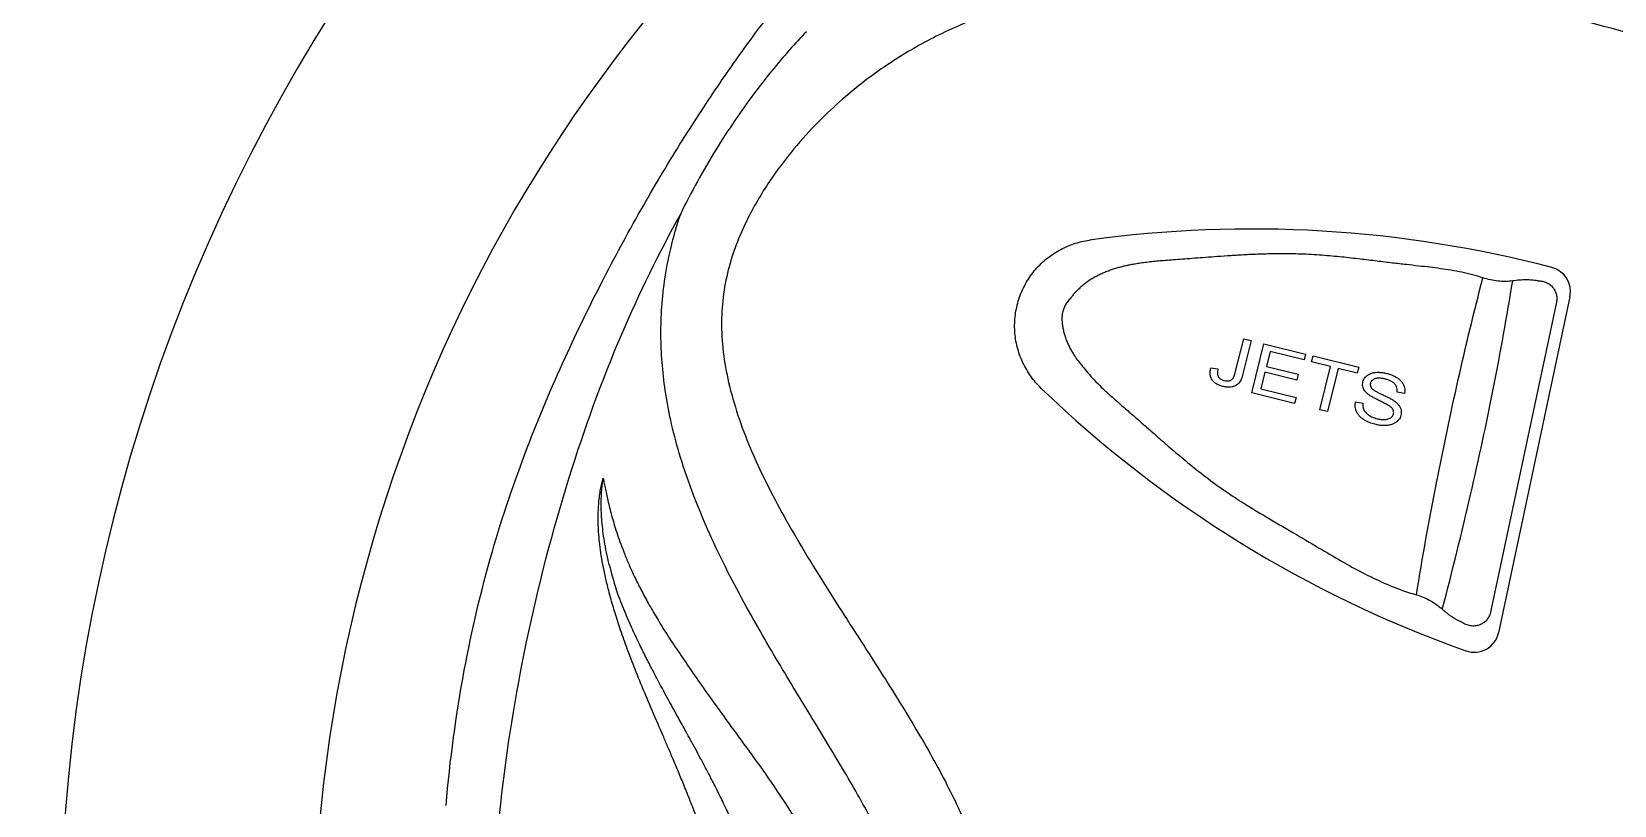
# Model space of a CAD drawing. Extents: x 938 to 1038, y 781 to 934.
# Drawn here: x 981.674 to 984.805, y 803.812 to 805.343 of the extents above; entities that cross this region are included whole.
import ezdxf

# ---------------------------------------------------------------- set-up
doc = ezdxf.new("R2010")
doc.units = 0
doc.header["$MEASUREMENT"] = 0
doc.layers.add('1', color=4, linetype='Continuous')

# ---------------------------------------------------------------- blocks, each defined once
blk = doc.blocks.new('main_control')
at = {"color": 3, "linetype": 'Continuous'}
for p, q in [((7.7052, 17.002), (7.5639, 16.3371)), ((7.6784, 16.9912), (7.5481, 16.3776)), ((7.0431, 16.8521), (7.0598, 16.9189)), ((7.0749, 16.9152), (7.0584, 16.8491)), ((7.0598, 16.9189), (7.0749, 16.9152)), ((7.0756, 16.8119), (7.0998, 16.909)), ((7.0998, 16.909), (7.1821, 16.8885)), ((7.112, 16.8938), (7.1046, 16.8641)), ((7.1793, 16.877), (7.112, 16.8938)), ((7.1821, 16.8885), (7.1793, 16.877)), ((7.1942, 16.8733), (7.197, 16.8847)), ((7.197, 16.8847), (7.2873, 16.8623)), ((6.995, 16.8613), (7.0089, 16.8595)), ((7.1018, 16.8527), (7.0935, 16.8196)), ((7.1648, 16.837), (7.1018, 16.8527)), ((7.1046, 16.8641), (7.1676, 16.8484)), ((7.1676, 16.8484), (7.1648, 16.837)), ((7.2317, 16.864), (7.1942, 16.8733)), ((7.2104, 16.7784), (7.2317, 16.864)), ((7.2468, 16.8602), (7.2254, 16.7746)), ((7.2844, 16.8508), (7.2468, 16.8602)), ((7.2873, 16.8623), (7.2844, 16.8508)), ((6.6592, 16.8206), (6.6599, 16.8214)), ((7.0935, 16.8196), (7.1634, 16.8022)), ((7.378, 16.8106), (7.3633, 16.8133)), ((7.1606, 16.7908), (7.0756, 16.8119)), ((7.1634, 16.8022), (7.1606, 16.7908)), ((7.2812, 16.7938), (7.2957, 16.7913)), ((7.2254, 16.7746), (7.2104, 16.7784))]:
    blk.add_line(p, q, dxfattribs=at)
at = {"color": 4, "linetype": 'Continuous'}
blk.add_arc((8.171, 15.6926), 2.952, 127.2, 238.6532, dxfattribs=at)
at = {"color": 3, "linetype": 'Continuous'}
for centre, radius, start, end in [((7.0759, 14.7869), 2.349, 75.358, 97.8638), ((7.6498, 17.095), 0.062, 261.7546, 266.2377), ((7.6573, 17.0122), 0.049, 348, 75.358), ((8.287, 18.5142), 2.349, 226.1362, 250.4136), ((6.622, 16.6743), 0.842, 193.9256, 197.3449), ((7.4628, 16.3046), 0.0603, 58.4433, 64.7859), ((7.516, 16.3473), 0.049, 250.4136, 348)]:
    blk.add_arc(centre, radius, start, end, dxfattribs=at)
for points, knots in [([(5.4818, 15.9954), (5.4896, 16.085), (5.5121, 16.2542), (5.5676, 16.4907), (5.6374, 16.6966), (5.7134, 16.8765), (5.7914, 17.0359), (5.8693, 17.1792), (5.9462, 17.3078), (6.0206, 17.4217), (6.091, 17.5207), (6.1579, 17.6083), (6.2248, 17.6903), (6.2963, 17.771), (6.3731, 17.8492), (6.4275, 17.8991), (6.4545, 17.9226)], [0, 0, 0, 0, 0.269667, 0.511314, 0.72764, 0.921045, 1.096914, 1.259492, 1.410405, 1.54628, 1.667459, 1.77496, 1.876929, 1.984579, 2.098299, 2.205753, 2.205753, 2.205753, 2.205753]), ([(6.6482, 17.7278), (6.6524, 17.7287), (6.661, 17.7306), (6.6745, 17.7332), (6.689, 17.7359), (6.7048, 17.7387), (6.7223, 17.7415), (6.7415, 17.7444), (6.7626, 17.7472), (6.7855, 17.75), (6.8104, 17.7527), (6.8375, 17.7551), (6.8668, 17.7573), (6.8988, 17.759), (6.9334, 17.7603), (6.9709, 17.761), (7.0116, 17.7609), (7.0556, 17.7599), (7.1033, 17.7578), (7.1549, 17.7542), (7.2106, 17.7491), (7.2708, 17.7421), (7.336, 17.733), (7.4065, 17.7213), (7.482, 17.7069), (7.5608, 17.6899), (7.6394, 17.6713), (7.7147, 17.6519), (7.7862, 17.6323), (7.8562, 17.6122), (7.928, 17.5907), (8.005, 17.5667), (8.0894, 17.5397), (8.1818, 17.5094), (8.2824, 17.4758), (8.3919, 17.4388), (8.5111, 17.3986), (8.6411, 17.3555), (8.7832, 17.3101), (8.9393, 17.2638), (9.1114, 17.2178), (9.3017, 17.1732), (9.5122, 17.1315), (9.7444, 17.0939), (10.0001, 17.0617), (10.2815, 17.0367), (10.5913, 17.0209), (10.8077, 17.0181), (10.921, 17.0187)], [0, 0, 0, 0, 0.012921, 0.026531, 0.04115, 0.057111, 0.074753, 0.094258, 0.115536, 0.138557, 0.163508, 0.190609, 0.220014, 0.251912, 0.286506, 0.323941, 0.36448, 0.408441, 0.456152, 0.507782, 0.563513, 0.623919, 0.689608, 0.760968, 0.838203, 0.920323, 1.002714, 1.080491, 1.15353, 1.225168, 1.298946, 1.378451, 1.46717, 1.564682, 1.670133, 1.785351, 1.911335, 2.047588, 2.19636, 2.358723, 2.536018, 2.730867, 2.944921, 3.179576, 3.436446, 3.71789, 4.026954, 4.366837, 4.366837, 4.366837, 4.366837]), ([(10.9085, 16.9223), (10.7383, 16.9213), (10.415, 16.9282), (9.9559, 16.9657), (9.5463, 17.0241), (9.1819, 17.0989), (8.8591, 17.1858), (8.5743, 17.279), (8.3209, 17.3667), (8.0932, 17.4433), (7.887, 17.5068), (7.7002, 17.5565), (7.5318, 17.593), (7.3806, 17.6178), (7.2449, 17.6328), (7.1226, 17.6397), (7.0121, 17.6399), (6.9119, 17.6346), (6.8208, 17.6248), (6.7384, 17.6115), (6.6644, 17.5952), (6.5985, 17.5767), (6.5402, 17.5566), (6.488, 17.535), (6.4404, 17.5121), (6.3959, 17.4873), (6.3528, 17.46), (6.3094, 17.4289), (6.2641, 17.3919), (6.2166, 17.3472), (6.1676, 17.2933), (6.1186, 17.2284), (6.0723, 17.1493), (6.0354, 17.054), (6.0215, 16.9416), (6.0399, 16.8187), (6.0861, 16.6889), (6.1562, 16.5531), (6.2409, 16.4154), (6.3277, 16.2821), (6.4051, 16.1588), (6.4689, 16.0471), (6.5185, 15.9423), (6.553, 15.8413), (6.5716, 15.7438), (6.5718, 15.6487), (6.5555, 15.5549), (6.5246, 15.4583), (6.4789, 15.3574), (6.4195, 15.2507), (6.349, 15.1366), (6.2705, 15.0154), (6.1928, 14.8928), (6.1252, 14.7742), (6.0737, 14.6635), (6.0389, 14.5565), (6.0223, 14.4485), (6.0336, 14.3346), (6.0788, 14.2184), (6.1531, 14.1056), (6.2469, 14.0053), (6.3484, 13.9253), (6.4484, 13.8666), (6.515, 13.8377), (6.5472, 13.8257)], [0, 0, 0, 0, 0.51081, 0.969257, 1.381099, 1.751354, 2.08459, 2.383442, 2.650159, 2.888872, 3.104232, 3.29723, 3.468755, 3.620955, 3.756496, 3.878229, 3.988162, 4.087988, 4.179198, 4.262619, 4.338414, 4.406444, 4.467623, 4.523519, 4.575784, 4.626097, 4.676219, 4.728684, 4.786344, 4.851407, 4.924144, 5.004647, 5.0949, 5.198575, 5.308864, 5.430554, 5.56794, 5.720563, 5.888001, 6.053088, 6.197621, 6.324802, 6.438731, 6.544947, 6.644021, 6.735259, 6.828479, 6.928695, 7.038555, 7.160443, 7.294574, 7.441141, 7.593583, 7.729835, 7.85036, 7.959378, 8.066324, 8.176002, 8.298318, 8.436654, 8.578843, 8.708537, 8.822935, 8.925941, 8.925941, 8.925941, 8.925941]), ([(6.1947, 17.5264), (6.1833, 17.5146), (6.1601, 17.4894), (6.1252, 17.4482), (6.089, 17.4017), (6.052, 17.3496), (6.0147, 17.2921), (5.9786, 17.2306), (5.9563, 17.1877), (5.946, 17.166)], [0, 0, 0, 0, 0.0491078, 0.1030198, 0.1618016, 0.2257486, 0.2947686, 0.3674194, 0.4396115, 0.4396115, 0.4396115, 0.4396115]), ([(5.9461, 17.1661), (5.9027, 17.0886), (5.8194, 16.9181), (5.7167, 16.6343), (5.6365, 16.3237), (5.5858, 16.0121), (5.5671, 15.724), (5.575, 15.4679), (5.6023, 15.2419), (5.6416, 15.0432), (5.6877, 14.8686), (5.7373, 14.7151), (5.7877, 14.5807), (5.8368, 14.4638), (5.8838, 14.3618), (5.9154, 14.2991), (5.9309, 14.2696)], [0, 0, 0, 0, 0.266528, 0.568048, 0.903742, 1.227643, 1.513834, 1.76842, 1.995018, 2.196072, 2.37562, 2.536502, 2.679808, 2.806004, 2.916747, 3.016724, 3.016724, 3.016724, 3.016724]), ([(5.9309, 14.2696), (5.9167, 14.3249), (5.9016, 14.4361), (5.9167, 14.5964), (5.9562, 14.738), (6.0065, 14.86), (6.0595, 14.9655), (6.1111, 15.0574), (6.159, 15.1381), (6.2026, 15.21), (6.2418, 15.275), (6.2769, 15.3343), (6.3078, 15.3889), (6.3344, 15.4397), (6.3565, 15.4869), (6.3743, 15.5309), (6.3879, 15.572), (6.3976, 15.6102), (6.4036, 15.6455), (6.4064, 15.6783), (6.4063, 15.7101), (6.4034, 15.7428), (6.3974, 15.7778), (6.3876, 15.8159), (6.3737, 15.8573), (6.3554, 15.9019), (6.3328, 15.9493), (6.3065, 15.9988), (6.2774, 16.0496), (6.2465, 16.1015), (6.2143, 16.1545), (6.1812, 16.2089), (6.1469, 16.2655), (6.1113, 16.3257), (6.0747, 16.3902), (6.038, 16.4592), (6.0027, 16.5323), (5.9712, 16.6074), (5.946, 16.6802), (5.9279, 16.7473), (5.9161, 16.808), (5.9092, 16.8647), (5.9064, 16.9197), (5.9077, 16.9757), (5.9137, 17.0351), (5.9257, 17.0994), (5.9384, 17.1434), (5.9461, 17.1661)], [0, 0, 0, 0, 0.171248, 0.33305, 0.479495, 0.610705, 0.728592, 0.83341, 0.926702, 1.010254, 1.085658, 1.154288, 1.216966, 1.274089, 1.32607, 1.37337, 1.416474, 1.455809, 1.491442, 1.523725, 1.554562, 1.586647, 1.621965, 1.66119, 1.704562, 1.752772, 1.805748, 1.862159, 1.920842, 1.981317, 2.043335, 2.106768, 2.172407, 2.242002, 2.316406, 2.394862, 2.476608, 2.559874, 2.638976, 2.707406, 2.768264, 2.824362, 2.878496, 2.933487, 2.992205, 3.057358, 3.129381, 3.129381, 3.129381, 3.129381]), ([(6.6592, 16.8206), (6.6515, 16.828), (6.6376, 16.8443), (6.6216, 16.872), (6.6109, 16.9023), (6.6059, 16.9339), (6.6071, 16.966), (6.6142, 16.9973), (6.6269, 17.0268), (6.6447, 17.0535), (6.6674, 17.0762), (6.6938, 17.0943), (6.7231, 17.1074), (6.7439, 17.1124), (6.7545, 17.1138)], [0, 0, 0, 0, 0.0319368, 0.0638278, 0.095699, 0.1275627, 0.1594619, 0.1913954, 0.2233288, 0.255228, 0.2870918, 0.318963, 0.350854, 0.3827907, 0.3827907, 0.3827907, 0.3827907]), ([(7.5331, 17.0393), (7.5263, 17.0415), (7.5125, 17.0456), (7.4914, 17.0504), (7.4703, 17.0543), (7.4493, 17.0575), (7.4279, 17.0602), (7.4053, 17.0628), (7.3806, 17.0655), (7.3531, 17.0687), (7.3227, 17.0724), (7.2894, 17.0765), (7.2532, 17.0806), (7.2141, 17.0842), (7.1731, 17.0866), (7.1331, 17.0871), (7.0963, 17.0864), (7.0639, 17.085), (7.035, 17.0832), (7.0089, 17.0814), (6.9852, 17.0796), (6.9635, 17.078), (6.9437, 17.0764), (6.9256, 17.0751), (6.9093, 17.0739), (6.8944, 17.0727), (6.8807, 17.0714), (6.868, 17.07), (6.8563, 17.0684), (6.8456, 17.0668), (6.8359, 17.065), (6.8271, 17.0632), (6.8185, 17.0612), (6.8101, 17.059), (6.8017, 17.0564), (6.7934, 17.0535), (6.7851, 17.0502), (6.7767, 17.0465), (6.7683, 17.0423), (6.7602, 17.0377), (6.7525, 17.0327), (6.7453, 17.0275), (6.7387, 17.0221), (6.7326, 17.0166), (6.7271, 17.0111), (6.7222, 17.0055), (6.7192, 17.0017), (6.7178, 16.9997)], [0, 0, 0, 0, 0.0215191, 0.0432449, 0.0647864, 0.0859348, 0.1071264, 0.1294601, 0.1540307, 0.1817505, 0.2125467, 0.2459028, 0.2823017, 0.3218189, 0.3636998, 0.4054386, 0.4419167, 0.4739978, 0.5027945, 0.5287822, 0.5524192, 0.574165, 0.5940936, 0.6121016, 0.6283868, 0.6432265, 0.6569047, 0.6696868, 0.6815997, 0.69242, 0.7020794, 0.7109826, 0.7196338, 0.7283885, 0.7371412, 0.7458454, 0.7547541, 0.7639982, 0.7734253, 0.7828441, 0.7920519, 0.8009248, 0.8094495, 0.8176232, 0.8254323, 0.8328621, 0.8399807, 0.8399807, 0.8399807, 0.8399807]), ([(7.4014, 16.4121), (7.4134, 16.4862), (7.4392, 16.6286), (7.4832, 16.8377), (7.5156, 16.9725), (7.5331, 17.0393)], [0, 0, 0, 0, 0.2250341, 0.4340863, 0.6410443, 0.6410443, 0.6410443, 0.6410443]), ([(7.4526, 16.3836), (7.4725, 16.4588), (7.5086, 16.6045), (7.5551, 16.8212), (7.5806, 16.9627), (7.592, 17.0332)], [0, 0, 0, 0, 0.2332353, 0.4503805, 0.6646153, 0.6646153, 0.6646153, 0.6646153]), ([(7.592, 17.0332), (7.5872, 17.0325), (7.5774, 17.0318), (7.5627, 17.0326), (7.5478, 17.035), (7.538, 17.0376), (7.5331, 17.0393)], [0, 0, 0, 0, 0.01457321, 0.02925201, 0.04425603, 0.05965568, 0.05965568, 0.05965568, 0.05965568]), ([(7.6409, 17.0337), (7.6372, 17.0342), (7.6296, 17.035), (7.6178, 17.0354), (7.6051, 17.0348), (7.5965, 17.0338), (7.592, 17.0332)], [0, 0, 0, 0, 0.01103683, 0.02287537, 0.0355341, 0.04902742, 0.04902742, 0.04902742, 0.04902742]), ([(7.6457, 17.0332), (7.6459, 17.0332), (7.649, 17.033), (7.6536, 17.0321), (7.659, 17.0299), (7.6628, 17.0279), (7.6662, 17.0255), (7.6693, 17.0227), (7.672, 17.0196), (7.6743, 17.0163), (7.6762, 17.0128), (7.6776, 17.0091), (7.6786, 17.0054), (7.6791, 17.0015), (7.6792, 16.9976), (7.679, 16.9941), (7.6786, 16.992), (7.6784, 16.9912)], [0, 0, 0, 0, 0.00057029, 0.00942126, 0.01376983, 0.01805229, 0.02226508, 0.02640801, 0.03048184, 0.03449537, 0.03845827, 0.04238466, 0.04628788, 0.0501796, 0.05407077, 0.05797545, 0.06054471, 0.06054471, 0.06054471, 0.06054471]), ([(6.7178, 16.9997), (6.7157, 16.9975), (6.7117, 16.9928), (6.7066, 16.9852), (6.7028, 16.9769), (6.7008, 16.968), (6.7001, 16.9591), (6.7005, 16.9504), (6.7017, 16.9417), (6.7035, 16.9333), (6.7059, 16.925), (6.7087, 16.9168), (6.7121, 16.9086), (6.7162, 16.9002), (6.7211, 16.8913), (6.7271, 16.8819), (6.7345, 16.8718), (6.7402, 16.865), (6.7433, 16.8615)], [0, 0, 0, 0, 0.0092758, 0.0183474, 0.0274937, 0.03649, 0.0454304, 0.0541955, 0.0628323, 0.0714566, 0.0801087, 0.0887289, 0.0975091, 0.1067422, 0.1167073, 0.1277506, 0.1402415, 0.1543808, 0.1543808, 0.1543808, 0.1543808]), ([(6.7433, 16.8615), (6.7469, 16.8568), (6.7547, 16.8473), (6.7676, 16.8334), (6.7821, 16.8192), (6.7982, 16.8044), (6.8164, 16.7885), (6.8368, 16.771), (6.8593, 16.7514), (6.884, 16.7295), (6.9114, 16.7055), (6.942, 16.6794), (6.9764, 16.6515), (7.0158, 16.622), (7.0612, 16.5921), (7.1114, 16.5621), (7.1631, 16.532), (7.2123, 16.5027), (7.2571, 16.4761), (7.2978, 16.454), (7.335, 16.4362), (7.369, 16.4223), (7.3909, 16.4151), (7.4014, 16.4121)], [0, 0, 0, 0, 0.0177092, 0.0366918, 0.0568239, 0.0785148, 0.102482, 0.1293407, 0.1590844, 0.191934, 0.2283668, 0.2684046, 0.3125236, 0.3614203, 0.4157638, 0.4754868, 0.5369479, 0.5953542, 0.6472028, 0.6932409, 0.7342058, 0.7707637, 0.8034088, 0.8034088, 0.8034088, 0.8034088]), ([(6.9971, 16.8376), (6.9964, 16.8387), (6.9951, 16.841), (6.9939, 16.8449), (6.9934, 16.8489), (6.9934, 16.853), (6.9939, 16.8571), (6.9946, 16.8599), (6.995, 16.8613)], [0, 0, 0, 0, 0.00400745, 0.00801904, 0.01202102, 0.01605426, 0.02021118, 0.02457416, 0.02457416, 0.02457416, 0.02457416]), ([(7.0089, 16.8595), (7.0086, 16.8579), (7.0081, 16.8548), (7.0079, 16.8503), (7.0084, 16.8464), (7.0094, 16.844), (7.01, 16.843)], [0, 0, 0, 0, 0.00486951, 0.00938279, 0.01336493, 0.01685303, 0.01685303, 0.01685303, 0.01685303]), ([(7.0385, 16.8403), (7.0389, 16.8408), (7.0395, 16.8417), (7.0403, 16.8434), (7.0411, 16.8452), (7.0418, 16.8473), (7.0425, 16.8496), (7.0429, 16.8512), (7.0431, 16.8521)], [0, 0, 0, 0, 0.00163749, 0.00344579, 0.00543584, 0.00763386, 0.01005233, 0.01271351, 0.01271351, 0.01271351, 0.01271351]), ([(7.0584, 16.8491), (7.0579, 16.8473), (7.057, 16.8438), (7.0551, 16.839), (7.053, 16.8347), (7.0512, 16.8322), (7.0502, 16.8311)], [0, 0, 0, 0, 0.00558759, 0.01073814, 0.01553765, 0.01994206, 0.01994206, 0.01994206, 0.01994206]), ([(7.2957, 16.8335), (7.2961, 16.8352), (7.2973, 16.8384), (7.3002, 16.8426), (7.3027, 16.8449), (7.304, 16.846)], [0, 0, 0, 0, 0.0050915, 0.01015502, 0.01524657, 0.01524657, 0.01524657, 0.01524657]), ([(7.304, 16.846), (7.3055, 16.8472), (7.3088, 16.8492), (7.3145, 16.8513), (7.3186, 16.8519), (7.3207, 16.8521)], [0, 0, 0, 0, 0.00567286, 0.01160923, 0.01803803, 0.01803803, 0.01803803, 0.01803803]), ([(7.3207, 16.8521), (7.323, 16.8524), (7.3277, 16.8525), (7.335, 16.8519), (7.3399, 16.8509), (7.3425, 16.8503)], [0, 0, 0, 0, 0.00677522, 0.01408813, 0.02188786, 0.02188786, 0.02188786, 0.02188786]), ([(7.3425, 16.8503), (7.3452, 16.8496), (7.3503, 16.8481), (7.3575, 16.845), (7.3619, 16.8425), (7.3639, 16.8412)], [0, 0, 0, 0, 0.00837695, 0.01618025, 0.02335666, 0.02335666, 0.02335666, 0.02335666]), ([(7.0183, 16.8245), (7.017, 16.8248), (7.0147, 16.8255), (7.0112, 16.8267), (7.0079, 16.8282), (7.0048, 16.83), (7.0019, 16.8321), (6.9993, 16.8346), (6.9978, 16.8365), (6.9971, 16.8376)], [0, 0, 0, 0, 0.00380988, 0.00745746, 0.0110232, 0.01458901, 0.01819808, 0.02182347, 0.02545604, 0.02545604, 0.02545604, 0.02545604]), ([(7.01, 16.843), (7.0105, 16.8423), (7.0116, 16.8409), (7.0136, 16.8391), (7.0159, 16.8378), (7.0184, 16.8367), (7.0202, 16.8362), (7.0211, 16.8359)], [0, 0, 0, 0, 0.00266085, 0.00530779, 0.00795741, 0.01065796, 0.01345208, 0.01345208, 0.01345208, 0.01345208]), ([(7.0367, 16.8236), (7.0348, 16.8232), (7.0309, 16.8228), (7.0247, 16.8231), (7.0204, 16.8239), (7.0183, 16.8245)], [0, 0, 0, 0, 0.00571915, 0.01190681, 0.0185773, 0.0185773, 0.0185773, 0.0185773]), ([(7.0211, 16.8359), (7.0228, 16.8355), (7.0263, 16.835), (7.0298, 16.8353), (7.0314, 16.8357)], [0, 0, 0, 0, 0.0054254, 0.01040367, 0.01040367, 0.01040367, 0.01040367]), ([(7.0314, 16.8357), (7.0323, 16.8359), (7.0341, 16.8366), (7.0366, 16.8381), (7.0379, 16.8395), (7.0385, 16.8403)], [0, 0, 0, 0, 0.002874451, 0.005734959, 0.008663458, 0.008663458, 0.008663458, 0.008663458]), ([(7.0502, 16.8311), (7.0491, 16.8298), (7.0464, 16.8274), (7.0418, 16.8249), (7.0384, 16.8239), (7.0367, 16.8236)], [0, 0, 0, 0, 0.0052558, 0.01046698, 0.01568452, 0.01568452, 0.01568452, 0.01568452]), ([(7.2967, 16.8204), (7.2961, 16.8218), (7.2952, 16.8247), (7.2949, 16.8291), (7.2954, 16.8321), (7.2957, 16.8335)], [0, 0, 0, 0, 0.00448443, 0.00890306, 0.01334194, 0.01334194, 0.01334194, 0.01334194]), ([(7.3066, 16.8083), (7.3051, 16.8095), (7.3023, 16.812), (7.2989, 16.816), (7.2973, 16.8189), (7.2967, 16.8204)], [0, 0, 0, 0, 0.00574357, 0.01099688, 0.0157748, 0.0157748, 0.0157748, 0.0157748]), ([(7.3105, 16.8308), (7.3102, 16.8297), (7.3099, 16.8273), (7.3108, 16.8239), (7.312, 16.822), (7.3127, 16.821)], [0, 0, 0, 0, 0.00342513, 0.00682574, 0.01032811, 0.01032811, 0.01032811, 0.01032811]), ([(7.3192, 16.8395), (7.3184, 16.8392), (7.3168, 16.8385), (7.3146, 16.8371), (7.3127, 16.8354), (7.3113, 16.8332), (7.3107, 16.8316), (7.3105, 16.8308)], [0, 0, 0, 0, 0.00259857, 0.00513239, 0.0076957, 0.01028823, 0.01288398, 0.01288398, 0.01288398, 0.01288398]), ([(7.3127, 16.821), (7.3129, 16.8208), (7.3135, 16.8202), (7.3144, 16.8194), (7.3154, 16.8185), (7.3166, 16.8176), (7.318, 16.8167), (7.3196, 16.8157), (7.3213, 16.8147), (7.3233, 16.8136), (7.3255, 16.8125), (7.3279, 16.8112), (7.3307, 16.8099), (7.3327, 16.8089), (7.3337, 16.8085)], [0, 0, 0, 0, 0.00109532, 0.0023059, 0.00364526, 0.00514151, 0.00679862, 0.0086231, 0.01063602, 0.0128639, 0.01534045, 0.01810166, 0.02117661, 0.02459103, 0.02459103, 0.02459103, 0.02459103]), ([(7.3403, 16.8388), (7.3392, 16.8391), (7.3371, 16.8395), (7.3341, 16.8401), (7.3311, 16.8405), (7.3281, 16.8407), (7.3251, 16.8407), (7.3221, 16.8403), (7.3202, 16.8398), (7.3192, 16.8395)], [0, 0, 0, 0, 0.00328542, 0.00636255, 0.00932958, 0.01228758, 0.01527842, 0.01829848, 0.02132416, 0.02132416, 0.02132416, 0.02132416]), ([(7.3589, 16.8291), (7.3582, 16.8299), (7.3568, 16.8313), (7.3545, 16.833), (7.352, 16.8345), (7.3493, 16.8358), (7.3465, 16.8369), (7.3435, 16.8379), (7.3414, 16.8385), (7.3403, 16.8388)], [0, 0, 0, 0, 0.0029328, 0.00585527, 0.00877516, 0.01169751, 0.01470385, 0.01786705, 0.02126943, 0.02126943, 0.02126943, 0.02126943]), ([(7.3633, 16.8133), (7.3636, 16.8152), (7.3636, 16.8189), (7.3622, 16.8245), (7.3601, 16.8277), (7.3589, 16.8291)], [0, 0, 0, 0, 0.00562106, 0.01124702, 0.01694629, 0.01694629, 0.01694629, 0.01694629]), ([(7.3639, 16.8412), (7.3657, 16.84), (7.3692, 16.8373), (7.3734, 16.8326), (7.3754, 16.8291), (7.3762, 16.8273)], [0, 0, 0, 0, 0.00673512, 0.01302377, 0.01883269, 0.01883269, 0.01883269, 0.01883269]), ([(7.3762, 16.8273), (7.377, 16.8255), (7.3782, 16.8219), (7.3788, 16.8162), (7.3784, 16.8125), (7.378, 16.8106)], [0, 0, 0, 0, 0.00570833, 0.0113415, 0.01700831, 0.01700831, 0.01700831, 0.01700831]), ([(7.2831, 16.7748), (7.2822, 16.7768), (7.2809, 16.7809), (7.2802, 16.7873), (7.2807, 16.7916), (7.2812, 16.7938)], [0, 0, 0, 0, 0.00654593, 0.0126968, 0.01940997, 0.01940997, 0.01940997, 0.01940997]), ([(7.2957, 16.7913), (7.2955, 16.7897), (7.2953, 16.7866), (7.2959, 16.7822), (7.2968, 16.7795), (7.2974, 16.7782)], [0, 0, 0, 0, 0.00484825, 0.00927178, 0.01339916, 0.01339916, 0.01339916, 0.01339916]), ([(7.3271, 16.7968), (7.3261, 16.7973), (7.3241, 16.7982), (7.3213, 16.7996), (7.3187, 16.8009), (7.3162, 16.8023), (7.3137, 16.8037), (7.3113, 16.8051), (7.3089, 16.8067), (7.3073, 16.8078), (7.3066, 16.8083)], [0, 0, 0, 0, 0.0033471, 0.00642288, 0.0093281, 0.01215513, 0.01498331, 0.01783839, 0.02070112, 0.02355397, 0.02355397, 0.02355397, 0.02355397]), ([(7.3462, 16.787), (7.346, 16.7872), (7.3455, 16.7874), (7.3449, 16.7878), (7.3441, 16.7883), (7.3432, 16.7887), (7.3423, 16.7892), (7.3413, 16.7898), (7.3402, 16.7903), (7.339, 16.791), (7.3377, 16.7916), (7.3363, 16.7923), (7.3347, 16.7931), (7.3331, 16.7939), (7.3312, 16.7948), (7.3292, 16.7958), (7.3278, 16.7965), (7.3271, 16.7968)], [0, 0, 0, 0, 0.00069577, 0.00148166, 0.00237759, 0.00334833, 0.00439472, 0.00552884, 0.00676579, 0.00812032, 0.00959224, 0.01117174, 0.01287398, 0.01472466, 0.01675023, 0.01898078, 0.02144698, 0.02144698, 0.02144698, 0.02144698]), ([(7.3337, 16.8085), (7.3349, 16.8079), (7.3371, 16.8068), (7.3403, 16.8053), (7.3433, 16.8038), (7.3462, 16.8024), (7.3491, 16.8009), (7.3519, 16.7993), (7.3547, 16.7977), (7.3565, 16.7966), (7.3573, 16.796)], [0, 0, 0, 0, 0.00389062, 0.00743216, 0.01074675, 0.01394906, 0.01713935, 0.0203585, 0.02357615, 0.02678528, 0.02678528, 0.02678528, 0.02678528]), ([(7.355, 16.7787), (7.3546, 16.7793), (7.3539, 16.7804), (7.3526, 16.7819), (7.3512, 16.7833), (7.3497, 16.7846), (7.348, 16.7858), (7.3468, 16.7866), (7.3462, 16.787)], [0, 0, 0, 0, 0.00197763, 0.00394341, 0.00590037, 0.00789154, 0.00997908, 0.01222299, 0.01222299, 0.01222299, 0.01222299]), ([(7.3573, 16.796), (7.3582, 16.7953), (7.3599, 16.7941), (7.3622, 16.7921), (7.3644, 16.79), (7.3664, 16.7877), (7.3682, 16.7852), (7.3691, 16.7833), (7.3696, 16.7824)], [0, 0, 0, 0, 0.0031797, 0.00623941, 0.00925667, 0.01230422, 0.01536983, 0.01844677, 0.01844677, 0.01844677, 0.01844677]), ([(7.3696, 16.7824), (7.3703, 16.7809), (7.3713, 16.7776), (7.3718, 16.7725), (7.3713, 16.7691), (7.3709, 16.7675)], [0, 0, 0, 0, 0.00512055, 0.01017553, 0.0152615, 0.0152615, 0.0152615, 0.0152615]), ([(7.2966, 16.7592), (7.2946, 16.7606), (7.2908, 16.7635), (7.2862, 16.7688), (7.284, 16.7728), (7.2831, 16.7748)], [0, 0, 0, 0, 0.00733099, 0.01417917, 0.02090197, 0.02090197, 0.02090197, 0.02090197]), ([(7.3216, 16.7489), (7.3199, 16.7493), (7.3165, 16.7502), (7.3114, 16.7519), (7.3064, 16.7539), (7.3014, 16.7562), (7.2982, 16.7581), (7.2966, 16.7592)], [0, 0, 0, 0, 0.00525649, 0.01054036, 0.01591252, 0.02143684, 0.02715062, 0.02715062, 0.02715062, 0.02715062]), ([(7.2974, 16.7782), (7.298, 16.7769), (7.2996, 16.7743), (7.3029, 16.7708), (7.3055, 16.7688), (7.307, 16.7678)], [0, 0, 0, 0, 0.00433453, 0.00909417, 0.01432545, 0.01432545, 0.01432545, 0.01432545]), ([(7.307, 16.7678), (7.3093, 16.7662), (7.3148, 16.7633), (7.3206, 16.7614), (7.3237, 16.7606)], [0, 0, 0, 0, 0.00867318, 0.01832328, 0.01832328, 0.01832328, 0.01832328]), ([(7.3237, 16.7606), (7.3264, 16.7599), (7.3317, 16.7589), (7.337, 16.7588), (7.3395, 16.759)], [0, 0, 0, 0, 0.00834594, 0.01589589, 0.01589589, 0.01589589, 0.01589589]), ([(7.3395, 16.759), (7.3409, 16.7591), (7.3437, 16.7595), (7.3475, 16.7606), (7.3498, 16.7618), (7.3508, 16.7625)], [0, 0, 0, 0, 0.00430794, 0.0082732, 0.0119311, 0.0119311, 0.0119311, 0.0119311]), ([(7.362, 16.7542), (7.3605, 16.7529), (7.357, 16.7507), (7.351, 16.7484), (7.3467, 16.7475), (7.3444, 16.7473)], [0, 0, 0, 0, 0.00600935, 0.0123383, 0.01916154, 0.01916154, 0.01916154, 0.01916154]), ([(7.3508, 16.7625), (7.3516, 16.7631), (7.3532, 16.7644), (7.3551, 16.767), (7.3559, 16.769), (7.3561, 16.77)], [0, 0, 0, 0, 0.003086954, 0.006156297, 0.009414645, 0.009414645, 0.009414645, 0.009414645]), ([(7.3561, 16.77), (7.3564, 16.771), (7.3566, 16.773), (7.3562, 16.776), (7.3554, 16.7778), (7.355, 16.7787)], [0, 0, 0, 0, 0.002973277, 0.005933685, 0.008975052, 0.008975052, 0.008975052, 0.008975052]), ([(7.3709, 16.7675), (7.3705, 16.7658), (7.3692, 16.7624), (7.3662, 16.7579), (7.3635, 16.7554), (7.362, 16.7542)], [0, 0, 0, 0, 0.00526808, 0.01055353, 0.0162562, 0.0162562, 0.0162562, 0.0162562]), ([(7.3444, 16.7473), (7.342, 16.747), (7.337, 16.7467), (7.3294, 16.7472), (7.3242, 16.7482), (7.3216, 16.7489)], [0, 0, 0, 0, 0.00720114, 0.01488811, 0.02300715, 0.02300715, 0.02300715, 0.02300715]), ([(5.8955, 16.1693), (5.8883, 16.1859), (5.8748, 16.2175), (5.8564, 16.2628), (5.8407, 16.3039), (5.8275, 16.3411), (5.8165, 16.3748), (5.8074, 16.4055), (5.8002, 16.4335), (5.7943, 16.4593), (5.7899, 16.4834), (5.7866, 16.5057), (5.7844, 16.5264), (5.7831, 16.5454), (5.7827, 16.5629), (5.783, 16.5791), (5.784, 16.594), (5.7854, 16.6078), (5.7874, 16.6205), (5.7898, 16.6322), (5.7916, 16.6395), (5.7926, 16.643)], [0, 0, 0, 0, 0.0543279, 0.1030816, 0.1467915, 0.1861369, 0.2215293, 0.2533124, 0.2820494, 0.3083279, 0.3327157, 0.3553491, 0.3761093, 0.3950772, 0.4124945, 0.4286054, 0.4435617, 0.4574252, 0.4702486, 0.4820944, 0.493029, 0.493029, 0.493029, 0.493029]), ([(5.8048, 16.4716), (5.8028, 16.4796), (5.7993, 16.495), (5.7951, 16.5173), (5.7922, 16.5379), (5.7902, 16.5569), (5.7891, 16.5744), (5.7887, 16.5906), (5.789, 16.6054), (5.7898, 16.619), (5.791, 16.6314), (5.792, 16.6393), (5.7926, 16.643)], [0, 0, 0, 0, 0.0247105, 0.0473257, 0.0680638, 0.0871072, 0.1046326, 0.1207647, 0.1355788, 0.1491552, 0.1615873, 0.1729513, 0.1729513, 0.1729513, 0.1729513]), ([(5.7926, 16.643), (5.7933, 16.6395), (5.7948, 16.6322), (5.7972, 16.6208), (5.7998, 16.6084), (5.8028, 16.595), (5.8064, 16.5804), (5.8105, 16.5649), (5.8153, 16.5483), (5.821, 16.5306), (5.8276, 16.5117), (5.8354, 16.4915), (5.8445, 16.4699), (5.8552, 16.4466), (5.8677, 16.4216), (5.8822, 16.3945), (5.8993, 16.3652), (5.919, 16.3334), (5.9415, 16.2992), (5.9668, 16.2623), (5.9846, 16.2368), (5.9939, 16.2235)], [0, 0, 0, 0, 0.0107484, 0.0223479, 0.0349838, 0.0487752, 0.0637173, 0.0797858, 0.0970331, 0.1155818, 0.1355774, 0.1571649, 0.1805253, 0.2059374, 0.2337656, 0.2643964, 0.2982201, 0.3355576, 0.3765289, 0.4211353, 0.4697742, 0.4697742, 0.4697742, 0.4697742]), ([(5.9316, 16.1865), (5.9285, 16.192), (5.9222, 16.2037), (5.9121, 16.2221), (5.9012, 16.2424), (5.8894, 16.2649), (5.8765, 16.2899), (5.8627, 16.3179), (5.848, 16.3493), (5.8328, 16.3847), (5.8231, 16.4099), (5.8183, 16.4232)], [0, 0, 0, 0, 0.0189716, 0.039842, 0.0628261, 0.0881672, 0.1161832, 0.147249, 0.1817619, 0.2201617, 0.2627341, 0.2627341, 0.2627341, 0.2627341]), ([(7.4014, 16.4121), (7.4059, 16.4108), (7.4149, 16.4077), (7.428, 16.4013), (7.4407, 16.3933), (7.4487, 16.387), (7.4526, 16.3836)], [0, 0, 0, 0, 0.0140059, 0.02860467, 0.04362777, 0.05906981, 0.05906981, 0.05906981, 0.05906981]), ([(7.4526, 16.3836), (7.4543, 16.3821), (7.4576, 16.3793), (7.4626, 16.3753), (7.4676, 16.3715), (7.4727, 16.368), (7.4779, 16.3648), (7.4831, 16.3618), (7.4866, 16.36), (7.4884, 16.3592)], [0, 0, 0, 0, 0.0066217, 0.01305863, 0.01933755, 0.02549097, 0.03155166, 0.03754833, 0.04350925, 0.04350925, 0.04350925, 0.04350925]), ([(7.5481, 16.3776), (7.5479, 16.3768), (7.5475, 16.3751), (7.5465, 16.3722), (7.5451, 16.369), (7.5431, 16.3655), (7.5407, 16.3623), (7.538, 16.3594), (7.5348, 16.3568), (7.5314, 16.3546), (7.5276, 16.3528), (7.5236, 16.3515), (7.5194, 16.3506), (7.5136, 16.3501), (7.5076, 16.3507), (7.5018, 16.3524), (7.4984, 16.3538), (7.4959, 16.3551), (7.4948, 16.3557), (7.4943, 16.356)], [0, 0, 0, 0, 0.00260783, 0.00520153, 0.0091816, 0.01315408, 0.01713578, 0.02113903, 0.02517665, 0.02926156, 0.0334074, 0.03762318, 0.04191677, 0.04628596, 0.05521567, 0.05977525, 0.06437284, 0.06623286, 0.06809359, 0.06809359, 0.06809359, 0.06809359]), ([(5.9939, 16.2235), (6.0058, 16.2063), (6.0313, 16.1709), (6.0718, 16.116), (6.1153, 16.0559), (6.1588, 15.9919), (6.1975, 15.9263), (6.2274, 15.8627), (6.2478, 15.8026), (6.2592, 15.7462), (6.2617, 15.7099), (6.2617, 15.6926)], [0, 0, 0, 0, 0.0629264, 0.1308631, 0.2045442, 0.2854624, 0.3629525, 0.4328584, 0.495882, 0.5529441, 0.6048146, 0.6048146, 0.6048146, 0.6048146]), ([(6.0399, 15.6926), (6.0398, 15.7103), (6.0378, 15.7467), (6.0292, 15.8005), (6.0171, 15.8515), (6.0035, 15.8975), (5.9898, 15.9381), (5.9765, 15.9744), (5.9638, 16.0072), (5.9518, 16.037), (5.9406, 16.0642), (5.9302, 16.0889), (5.9205, 16.1116), (5.9115, 16.1323), (5.9033, 16.1513), (5.898, 16.1635), (5.8955, 16.1693)], [0, 0, 0, 0, 0.0531211, 0.1092396, 0.1629695, 0.2104913, 0.252961, 0.2914424, 0.3265327, 0.3585717, 0.3878216, 0.4145982, 0.43915, 0.4616769, 0.4823636, 0.5013706, 0.5013706, 0.5013706, 0.5013706]), ([(6.1163, 15.6926), (6.1163, 15.7004), (6.1159, 15.7168), (6.1138, 15.7425), (6.11, 15.7704), (6.1041, 15.8005), (6.096, 15.833), (6.0855, 15.8675), (6.0729, 15.903), (6.0588, 15.9381), (6.0442, 15.9713), (6.0297, 16.002), (6.016, 16.0297), (6.0032, 16.0547), (5.9913, 16.0772), (5.9805, 16.0974), (5.9705, 16.1158), (5.9613, 16.1326), (5.9529, 16.1478), (5.9452, 16.1617), (5.9382, 16.1745), (5.9337, 16.1826), (5.9316, 16.1865)], [0, 0, 0, 0, 0.0235374, 0.0491529, 0.0771944, 0.1078791, 0.1413459, 0.1775961, 0.2158896, 0.2543385, 0.2909723, 0.3249008, 0.3559277, 0.3839632, 0.4091933, 0.4320548, 0.4529024, 0.4719305, 0.4892931, 0.5051481, 0.5196525, 0.5329655, 0.5329655, 0.5329655, 0.5329655])]:
    blk.add_open_spline(points, degree=3, knots=knots, dxfattribs=at)
blk = doc.blocks.new('VISTA')
at = {"layer": '1', "color": 3}
blk.add_arc((47.1048, 3.6979), 4.3159, 125.6856, 193.702, dxfattribs=at)
at = {"layer": '1', "color": 2}
blk.add_arc((47.2928, 3.9724), 3.4388, 124.5679, 263.9122, dxfattribs=at)
at = {"layer": '1', "color": 1}
blk.add_blockref('main_control', (39.1351, -11.7481), dxfattribs=at)

msp = doc.modelspace()

# ---------------------------------------------------------------- block references
at = {"layer": '1'}
msp.add_blockref('VISTA', (937.8767, 799.5644), dxfattribs=at)

doc.saveas('drawing.dxf')
